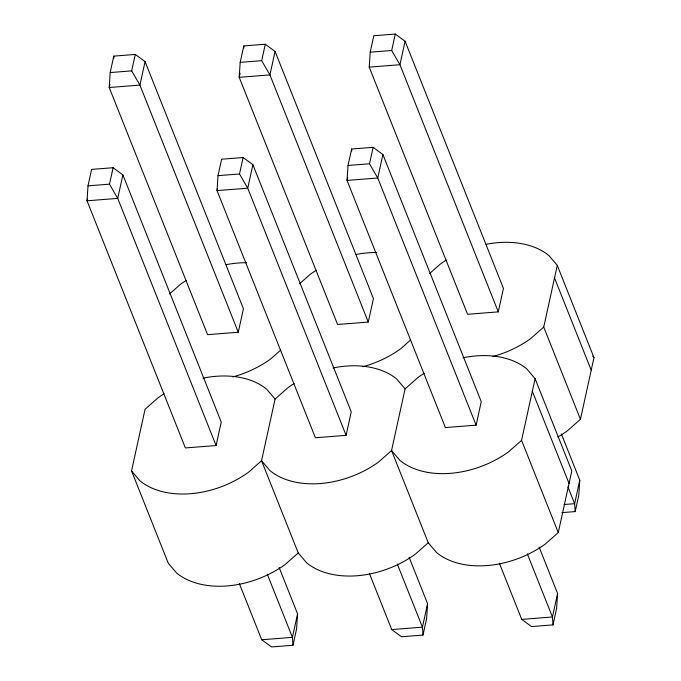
<?xml version="1.0" encoding="UTF-8"?>
<svg xmlns="http://www.w3.org/2000/svg" width="681" height="681" viewBox="0 0 681 681"><rect width="100%" height="100%" fill="white"/><g stroke="black" fill="none" stroke-linecap="round" stroke-linejoin="round"><path stroke-width="1.02" d="M88.002 185.845L87.023 200.793L185.377 447.945L216.09 445.544L221.24 422.058L122.886 174.898L113.106 167.722L91.603 169.407L88.002 185.845L109.496 184.159L117.736 198.384L216.09 445.544M109.207 87.508L110.177 72.561L113.787 56.114L135.281 54.429L145.07 61.613L243.423 308.765L238.265 332.251L207.56 334.66L109.207 87.508L139.911 85.099L238.265 332.251M218.005 175.655L217.035 190.603L315.388 437.755L346.101 435.346L351.251 411.86L252.898 164.708L243.108 157.532L221.614 159.209L218.005 175.655L239.508 173.97L247.739 188.194L346.101 435.346M240.189 62.363L239.21 77.319L337.563 324.471L368.276 322.062L373.426 298.576L275.073 51.424L265.292 44.239L243.798 45.925L240.189 62.363L261.683 60.677L269.923 74.91L368.276 322.062M279.133 567.528L297.58 613.87L296.601 628.827L292.992 645.265L271.498 646.95L261.717 639.765L239.346 583.557M348.017 165.466L347.038 180.414L445.391 427.566L476.104 425.157L481.254 401.671L382.901 154.519L373.12 147.334L351.626 149.02L348.017 165.466L369.511 163.78L377.751 178.005L476.104 425.157M369.221 67.13L370.2 52.173L373.801 35.735L395.303 34.05L405.084 41.235L503.438 288.386L498.288 311.872L467.575 314.281L369.221 67.13L399.934 64.721L498.288 311.872M409.136 557.339L427.583 603.681L426.612 618.637L423.003 635.075L401.501 636.761L391.72 629.576L369.349 573.368M539.148 547.141L557.594 593.491L556.615 608.439L553.006 624.886L531.512 626.571L521.731 619.387L499.36 563.178M561.331 433.857L579.769 480.207L578.799 495.155L575.19 511.593L561.885 512.64M109.428 86.487L109.879 84.444M87.474 198.75L87.023 200.793L117.736 198.384L122.886 174.898M145.07 61.613L139.911 85.099L131.68 70.875L135.281 54.429M109.496 184.159L113.106 167.722M294.115 383.522A80.903 54.761 -21.7 0 0 288.14 387.549L275.081 399.066L261.547 460.748L298.244 552.963L285.186 564.481A80.903 54.761 -21.7 0 1 176.609 572.993L168.241 563.153L131.544 470.937L145.07 409.255L158.128 397.738A80.903 54.761 -21.7 0 1 164.104 393.712M240.112 73.233L239.21 77.319L269.923 74.91L275.073 51.424M217.477 188.56L217.035 190.603L247.739 188.194L252.898 164.708M261.683 60.677L265.292 44.239M239.508 173.97L243.108 157.532M347.71 177.349L347.038 180.414L377.751 178.005L382.901 154.519M405.084 41.235L399.934 64.721L391.694 50.488L395.303 34.05M369.511 163.78L373.12 147.334M297.58 613.87L292.421 637.356L292.992 645.265M424.127 373.333A80.903 54.761 -21.7 0 0 418.143 377.359L405.084 388.877L391.558 450.558L428.255 542.774L436.632 552.614A80.903 54.761 -21.7 0 0 545.209 544.102L558.267 532.585L571.793 470.903L535.096 378.687L526.728 368.847A80.903 54.761 -21.7 0 0 463.003 357.772M427.583 603.681L422.433 627.167L423.003 635.075M557.816 436.998A80.903 54.761 -21.7 0 0 567.384 430.818L580.442 419.3L543.744 327.076L557.279 265.394L548.903 255.562A80.903 54.761 -21.7 0 0 486.208 244.283M558.267 532.585L521.561 440.36L535.096 378.687M580.442 419.3L593.977 357.619L557.279 265.394M579.769 480.207L574.619 503.693L575.19 511.593M557.594 593.491L552.436 616.977L553.006 624.886M169.552 293.937L180.312 284.454A80.903 54.761 -21.7 0 1 186.288 280.427M299.563 283.747L310.315 274.256A80.903 54.761 -21.7 0 1 316.29 270.238M280.657 350.17L270.672 358.972A80.903 54.761 -21.7 0 1 232.919 376.874M429.575 273.558L440.326 264.066A80.903 54.761 -21.7 0 1 446.302 260.048M410.66 339.981L400.675 348.783A80.903 54.761 -21.7 0 1 362.93 366.676M543.744 327.076L530.686 338.593A80.903 54.761 -21.7 0 1 492.933 356.486M521.561 440.36L508.503 451.886A80.903 54.761 -21.7 0 1 399.926 460.39L391.558 450.558L378.5 462.076A80.903 54.761 -21.7 0 1 269.923 470.58L261.547 460.748L248.488 472.265A80.903 54.761 -21.7 0 1 139.911 480.777L131.544 470.937M428.255 542.774L415.197 554.291A80.903 54.761 -21.7 0 1 306.62 562.804L298.244 552.963M110.177 72.561L131.68 70.875M370.2 52.173L391.694 50.488M564.03 504.519L574.619 503.693L567.945 486.924M261.717 639.765L292.421 637.356L267.31 574.245M391.72 629.576L422.433 627.167L397.312 564.055M521.731 619.387L552.436 616.977L527.324 553.866M592.691 356.103L593.977 357.619M405.084 388.877L396.717 379.036A80.903 54.761 -21.7 0 0 332.992 367.961M275.081 399.066L266.705 389.226A80.903 54.761 -21.7 0 0 202.989 378.159M554.521 277.959L591.219 370.175M532.338 391.243L569.044 483.467M351.626 149.02L351.762 150.995M243.798 45.925L243.934 47.9M113.787 56.114L113.931 58.089M226.194 264.662A80.903 54.761 -21.7 0 1 246.735 262.696M356.197 254.473A80.903 54.761 -21.7 0 1 376.738 252.498"/></g></svg>
